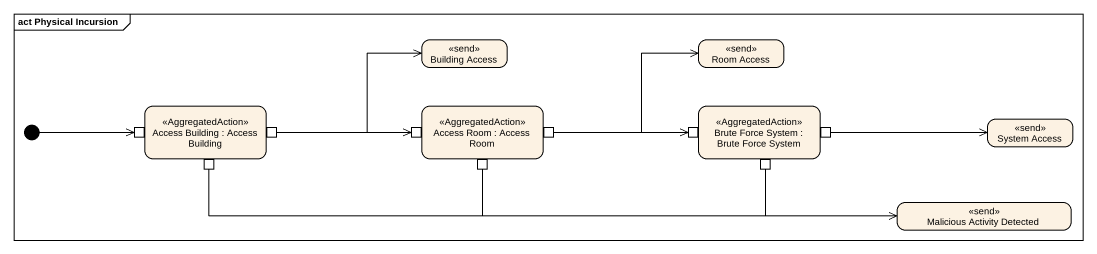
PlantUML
@startuml
mainframe act Physical Incursion
hide empty description
state "Building Access" as Building_Access <<send>>
state "Room Access" as Room_Access <<send>>
state "Access Building : Access Building" as Access_Building <<AggregatedAction>> {
  state pin1 <<inputPin>>
  state pin2 <<outputPin>>
  state pin7 <<outputPin>>
}
state "Access Room : Access Room" as Access_Room <<AggregatedAction>> {
  state pin3 <<inputPin>>
  state pin4 <<outputPin>>
  state pin8 <<outputPin>>
}
state "Brute Force System : Brute Force System" as Brute_Force_System <<AggregatedAction>> {
  state pin5 <<inputPin>>
  state pin6 <<outputPin>>
  state pin9 <<outputPin>>
}
state initial1 <<start>>
state "System Access" as System_Access <<send>>
state "Malicious Activity Detected" as Malicious_Activity_Detected <<send>>
initial1 -right-> pin1
pin2 -right-> Building_Access
pin2 -right-> pin3
pin4 -right-> Room_Access
pin4 -right-> pin5
pin6 -right-> System_Access
pin7 -right-> Malicious_Activity_Detected
pin8 -right-> Malicious_Activity_Detected
pin9 -right-> Malicious_Activity_Detected
@enduml
